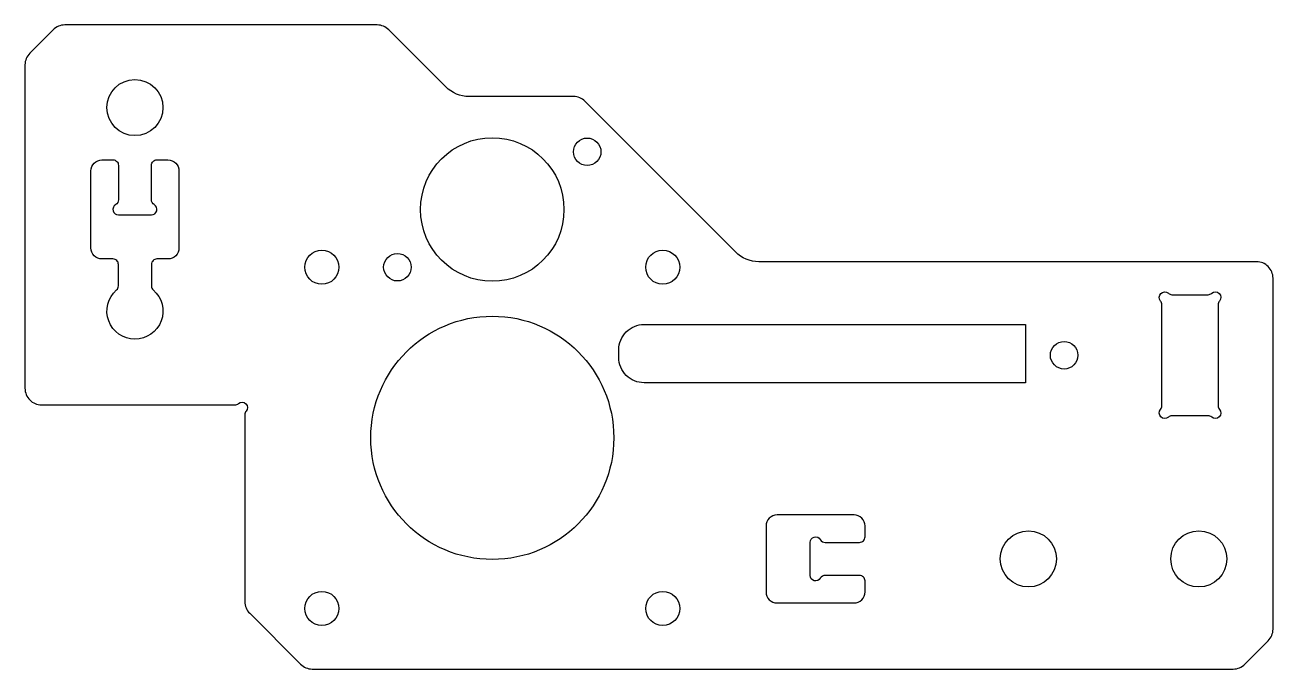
# Model space of a CAD drawing. Header units: millimetres. Extents: x -205 to -91, y -209 to -150.
import ezdxf

# ---------------------------------------------------------------- set-up
doc = ezdxf.new("R2010")
doc.units = ezdxf.units.MM
doc.layers.get('0').update_dxf_attribs({"linetype": 'CONTINUOUS'})

msp = doc.modelspace()

# ---------------------------------------------------------------- linework, layer by layer
for points in [[(-185.91, -185, 0.182676), (-185.58, -184.88, -0.939221), (-184.88, -185.58, 0.182676), (-185, -185.91), (-185, -202.88, 0.198912), (-184.56, -203.94), (-179.94, -208.56, 0.198912), (-178.88, -209), (-95.12, -209, 0.198912), (-94.06, -208.56), (-91.94, -206.44, 0.198912), (-91.5, -205.38), (-91.5, -173.5, 0.414214), (-93, -172), (-138.26, -172, -0.198912), (-140.38, -171.12), (-154.06, -157.44, 0.198912), (-155.12, -157), (-164.61, -157, -0.198912), (-166.73, -156.12), (-171.91, -150.94, 0.198912), (-172.97, -150.5), (-201.38, -150.5, 0.198912), (-202.44, -150.94), (-204.56, -153.06, 0.198912), (-205, -154.12), (-205, -183.5, 0.414214), (-203.5, -185)], [(-196.67, -174.57, 0.217233), (-196.5, -174.2), (-196.5, -172.25, 0.414214), (-197, -171.75), (-198, -171.75, -0.414214), (-199, -170.75), (-199, -163.75, -0.414214), (-198, -162.75), (-197, -162.75, -0.414214), (-196.5, -163.25), (-196.5, -166.38, -0.267949), (-196.75, -166.82, 0.767327), (-196.5, -167.75), (-193.5, -167.75, 0.767327), (-193.25, -166.82, -0.267949), (-193.5, -166.38), (-193.5, -163.25, -0.414214), (-193, -162.75), (-192, -162.75, -0.414214), (-191, -163.75), (-191, -170.75, -0.414214), (-192, -171.75), (-193, -171.75, 0.414214), (-193.5, -172.25), (-193.5, -174.2, 0.217233), (-193.33, -174.57, -2.676358)], [(-100.69, -186, 0.182676), (-101.02, -186.12, -0.939221), (-101.72, -185.42, 0.182676), (-101.6, -185.09), (-101.6, -175.91, 0.182676), (-101.72, -175.58, -0.939221), (-101.02, -174.87, 0.182676), (-100.69, -175), (-97.41, -175, 0.182676), (-97.08, -174.87, -0.939221), (-96.37, -175.58, 0.182676), (-96.5, -175.91), (-96.5, -185.09, 0.182676), (-96.37, -185.42, -0.939221), (-97.08, -186.12, 0.182676), (-97.41, -186)], [(-148.7, -177.7), (-114, -177.7), (-114, -183), (-148.7, -183, -0.414214), (-151, -180.7), (-151, -180, -0.414214)], [(-137.6, -202, 0.414214), (-136.6, -203), (-129.6, -203, 0.414214), (-128.6, -202), (-128.6, -201, 0.414214), (-129.1, -200.5), (-132.23, -200.5, 0.267949), (-132.67, -200.75, -0.767327), (-133.6, -200.5), (-133.6, -197.5, -0.767327), (-132.67, -197.25, 0.267949), (-132.23, -197.5), (-129.1, -197.5, 0.414214), (-128.6, -197), (-128.6, -196, 0.414214), (-129.6, -195), (-136.6, -195, 0.414214), (-137.6, -196)]]:
    msp.add_lwpolyline(points, format="xyb", close=True)
for centre, radius in [((-195, -158), 2.55), ((-162.5, -167.26), 6.52), ((-153.87, -162.02), 1.25), ((-178, -172.5), 1.55), ((-171.13, -172.5), 1.25), ((-147, -172.5), 1.55), ((-162.5, -188), 11.05), ((-110.5, -180.5), 1.25), ((-113.75, -199), 2.55), ((-98.25, -199), 2.55), ((-178, -203.5), 1.55), ((-147, -203.5), 1.55)]:
    msp.add_circle(centre, radius)

doc.saveas('drawing.dxf')
